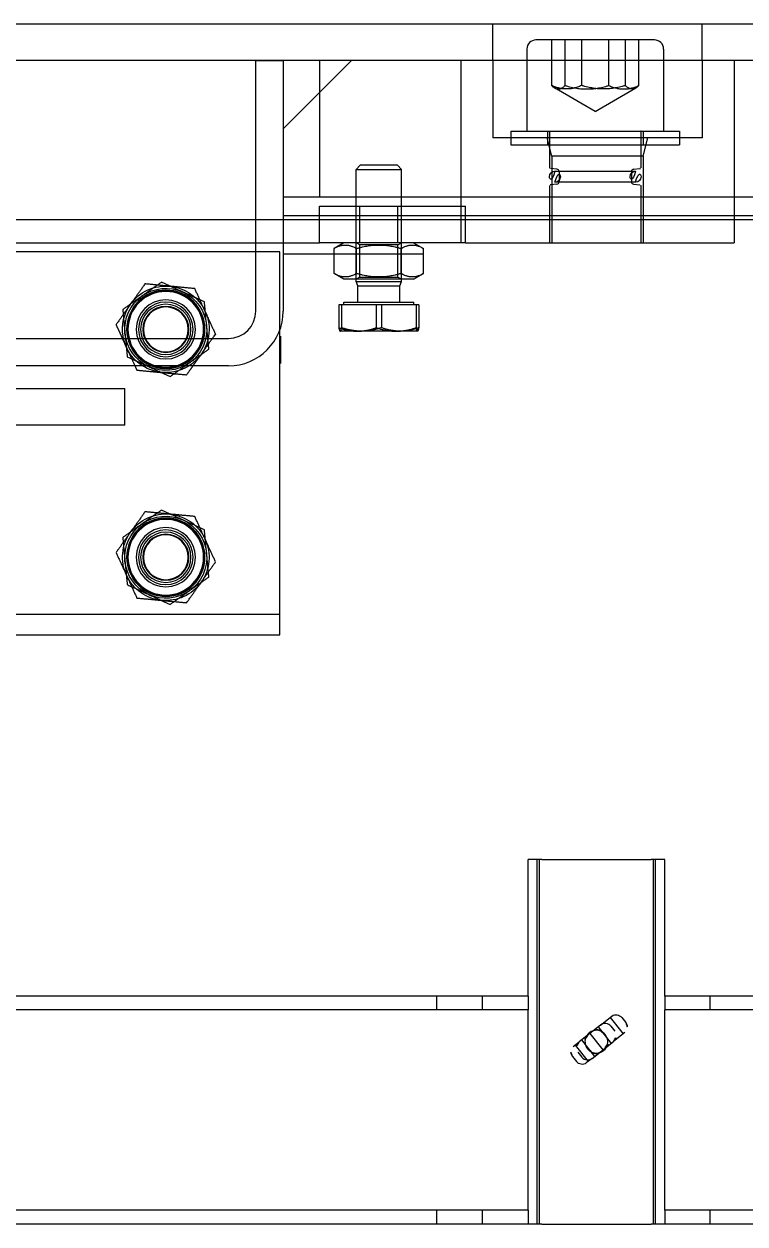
# Model space of a CAD drawing. Header units: millimetres. Extents: x 400408 to 401334, y 4543945 to 4544229.
# Drawn here: x 401236.4144 to 401236.5727, y 4543998.917 to 4543999.1802 of the extents above; entities that cross this region are included whole.
import ezdxf

# ---------------------------------------------------------------- set-up
doc = ezdxf.new("R2010")
doc.units = ezdxf.units.MM
doc.layers.add('görünüş prota', color=4, linetype='Continuous')
doc.layers.add('kiris prota', color=6, linetype='Continuous')

# ---------------------------------------------------------------- blocks, each defined once
blk = doc.blocks.new('Z317626Zaviranipudorys')
at = {"layer": 'görünüş prota', "color": 253, "ltscale": 12.25189876556396}
for p, q in [((388.5032519725683, 8884.488225658737), (388.5032519725683, 8902.988225658739)), ((388.5032519725683, 8902.988225658739), (462.2532519724191, 8902.988225658739)), ((388.2532519724118, 8878.488225658737), (388.2532519724118, 8884.488225658737)), ((388.5032519725683, 8878.488225658737), (388.5032519725683, 8884.488225658737)), ((388.5032519725719, 8818.988225658739), (388.5032519725683, 8878.488225658737)), ((452.5032519725683, 8872.988225658739), (422.5032519725683, 8872.988225658739)), ((422.5032519725683, 8864.988225658739), (422.5032519725683, 8872.988225658739)), ((422.5032519725683, 8864.988225658739), (452.5032519725683, 8864.988225658739)), ((583.5032519725719, 8823.488225658737), (388.5032519725719, 8823.488225658733)), ((452.5032519725719, 8818.98822565874), (388.5032519725719, 8818.988225658739))]:
    blk.add_line(p, q, dxfattribs=at)
for centre, radius in [((413.5032519725683, 8885.988225658739), 8.6), ((413.5032519725719, 8885.988225658739), 8.499999999999982), ((413.5032519725719, 8885.988225658739), 8.299999999999981), ((413.5032519725683, 8885.988225658739), 6.500000000000031), ((413.5032519725719, 8885.988225658739), 6.000215285389216), ((413.5032519725683, 8885.988225658739), 6), ((413.5032519725683, 8885.988225658739), 5.526392499999998), ((413.5032519725719, 8885.988225658739), 5.052999999999988), ((413.5032519725719, 8885.988225658739), 4.926462500000002), ((413.5032519725719, 8835.988225658739), 8.6), ((413.5032519725719, 8835.988225658739), 8.499999999999982), ((413.5032519725719, 8835.988225658739), 8.299999999999981), ((413.5032519725719, 8835.988225658739), 6.500000000000031), ((413.5032519725719, 8835.988225658739), 6.000215285389216), ((413.5032519725719, 8835.988225658739), 6), ((413.5032519725719, 8835.988225658739), 5.526392499999998), ((413.5032519725719, 8835.988225658739), 5.052999999999988), ((413.5032519725719, 8835.988225658739), 4.926462500000002)]:
    blk.add_circle(centre, radius, dxfattribs=at)
for centre, radius, start, end in [((413.5032519725719, 8885.988225658739), 8.999999999999984, 114.6738956196776, 174.6738956195881), ((413.5032519725683, 8885.988225658739), 9.500000000000028, 95.39659393154648, 155.396593931558), ((413.5032519725719, 8885.988225658739), 8.999999999999984, 54.67389561971514, 114.6738956196776), ((413.5032519725683, 8885.988225658739), 9.500000000000027, 35.39659393153052, 95.39659393154648), ((413.5032519725719, 8885.988225658739), 8.99999999999998, 354.6738956195881, 54.67389561971514), ((413.5032519725683, 8885.988225658739), 9.500000000000025, 350.9152797125678, 35.39659393153052), ((413.5032519725683, 8885.988225658739), 9.500000000000044, 155.396593931558, 189.0847202874322), ((413.5032519725719, 8885.988225658739), 8.999999999999977, 174.6738956195881, 234.6738956197151), ((413.5032519725683, 8885.988225658739), 9.500000000000057, 189.0847202874322, 215.3965939315305), ((413.5032519725719, 8885.988225658739), 8.999999999999988, 294.6738956196775, 354.6738956195881), ((413.5032519725683, 8885.988225658739), 9.500000000000018, 335.396593931558, 350.9152797125678), ((413.5032519725683, 8885.988225658739), 9.500000000000018, 307.8636463616887, 335.396593931558), ((413.5032519725683, 8885.988225658739), 9.500000000000075, 215.3965939315305, 232.1363536383113), ((413.5032519725683, 8885.988225658739), 9.500000000000037, 232.1363536383113, 275.3965939315464), ((413.5032519725719, 8885.988225658739), 8.99999999999998, 234.6738956197151, 294.6738956196775), ((413.5032519725683, 8885.988225658739), 9.500000000000023, 275.3965939315464, 307.8636463616887), ((413.5032519725719, 8835.988225658739), 8.999999999999984, 114.6738956196776, 174.6738956195881), ((413.5032519725719, 8835.988225658739), 9.500000000000028, 95.39659393154648, 155.396593931558), ((413.5032519725719, 8835.988225658739), 8.999999999999984, 54.67389561971514, 114.6738956196776), ((413.5032519725719, 8835.988225658739), 9.500000000000027, 35.39659393153052, 95.39659393154648), ((413.5032519725719, 8835.988225658739), 8.99999999999998, 354.6738956195881, 54.67389561971514), ((413.5032519725719, 8835.988225658739), 9.50000000000003, 335.396593931558, 35.39659393153052), ((413.5032519725719, 8835.988225658739), 9.50000000000003, 155.396593931558, 215.3965939315305), ((413.5032519725719, 8835.988225658739), 8.999999999999977, 174.6738956195881, 234.6738956197151), ((413.5032519725719, 8835.988225658739), 8.999999999999988, 294.6738956196775, 354.6738956195881), ((413.5032519725719, 8835.988225658739), 9.500000000000027, 275.3965939315464, 335.396593931558), ((413.5032519725719, 8835.988225658739), 9.500000000000032, 215.3965939315305, 275.3965939315464), ((413.5032519725719, 8835.988225658739), 8.99999999999998, 234.6738956197151, 294.6738956196775)]:
    blk.add_arc(centre, radius, start, end, dxfattribs=at)
for points, weights in [([(404.8657440454335, 8889.943406667073), (405.9255316025374, 8892.257819940767), (407.1492688652907, 8894.930274193932)], [1, 1.03795484930204, 1]), ([(405.0244382674064, 8891.997361882288), (409.746174005897, 8894.166511857715), (414.4679097443841, 8896.335661833138)], [1, 1.154700538379252, 1]), ([(407.1492688652907, 8894.930274193932), (410.0755507703579, 8895.206713763413), (412.6097852387866, 8895.446117453193)], [1, 1.037954849302047, 1]), ([(412.6097852387866, 8895.446117453193), (415.1440197072116, 8895.685521142976), (418.0703016122789, 8895.961960712457)], [1, 1.037954849302047, 1]), ([(414.4679097443841, 8896.335661833138), (418.7073165969632, 8893.331093721365), (422.946723449546, 8890.326525609587)], [1, 1.154700538379254, 1]), ([(418.0703016122789, 8895.961960712457), (419.7728462545965, 8893.565946028772), (421.2472931659213, 8891.49093644486)], [1, 1.03795484930204, 1]), ([(404.0597804955942, 8881.649925707889), (404.5421093815021, 8886.823643795087), (405.0244382674064, 8891.997361882288)], [1, 1.154700538379254, 1]), ([(421.2472931659213, 8891.49093644486), (422.7217400772424, 8889.415926860947), (424.4242847195565, 8887.019912177262)], [1, 1.037954849302045, 1]), ([(402.58221922558, 8884.956539140216), (403.8059564883333, 8887.62899339338), (404.8657440454335, 8889.943406667073)], [1, 1.037954849302043, 1]), ([(422.946723449546, 8890.326525609587), (422.4643945636381, 8885.152807522389), (421.9820656777301, 8879.97908943519)], [1, 1.15470053837925, 1]), ([(424.4242847195565, 8887.019912177262), (423.8142445434351, 8885.687678116157), (423.2650060802116, 8884.488225658737)], [1, 1.018567301629456, 1.018968561441396]), ([(402.9149903952421, 8884.488225658739), (402.7507220808548, 8884.71940273542), (402.58221922558, 8884.956539140216)], [1.006569244602398, 1.003632220125533, 1]), ([(405.7592107792188, 8880.485514872618), (404.421183854538, 8882.368538717645), (402.9149903952421, 8884.488225658739)], [1, 1.034322629176505, 1.006569244602398]), ([(423.2650060802116, 8884.488225658737), (422.6919654240883, 8883.236792867317), (422.140759899703, 8882.033044650405)], [1.018968561441396, 1.019387547672585, 1]), ([(412.5385942007561, 8875.64078948434), (408.2991873481733, 8878.645357596113), (404.0597804955942, 8881.649925707889)], [1, 1.154700538379253, 1]), ([(422.140759899703, 8882.033044650405), (421.3607271398287, 8880.329572892058), (420.5175601443916, 8878.488225658737)], [1, 1.027658698369015, 1.01500615274493]), ([(407.1784316518606, 8878.488225658737), (406.4573974386767, 8879.502947105266), (405.7592107792188, 8880.485514872618)], [1.018880394885808, 1.017620451895916, 1]), ([(408.9362023328576, 8876.014490605023), (408.0083080938348, 8877.320329034359), (407.1784316518606, 8878.488225658737)], [1, 1.020334397406109, 1.018880394885808]), ([(421.9820656777301, 8879.97908943519), (417.2603299392431, 8877.809939459763), (412.5385942007561, 8875.64078948434)], [1, 1.15470053837925, 1]), ([(420.5175601443916, 8878.488225658737), (420.1982909879953, 8877.790990851168), (419.8572350798495, 8877.046177123546)], [1.01500615274493, 1.010296150933036, 1]), ([(414.3967187063536, 8876.530333864284), (411.8624842379286, 8876.290930174502), (408.9362023328576, 8876.014490605023)], [1, 1.037954849302038, 1]), ([(419.8572350798495, 8877.046177123546), (416.9309531747786, 8876.769737554065), (414.3967187063536, 8876.530333864284)], [1, 1.037954849302029, 1]), ([(404.8657440454335, 8839.943406667073), (405.9255316025374, 8842.257819940767), (407.1492688652907, 8844.930274193932)], [1, 1.03795484930204, 1]), ([(405.02443826741, 8841.997361882288), (409.746174005897, 8844.166511857713), (414.4679097443877, 8846.335661833138)], [1, 1.154700538379252, 1]), ([(407.1492688652907, 8844.930274193932), (410.0755507703616, 8845.206713763411), (412.6097852387866, 8845.446117453193)], [1, 1.037954849302047, 1]), ([(412.6097852387866, 8845.446117453193), (415.1440197072116, 8845.685521142976), (418.0703016122789, 8845.961960712455)], [1, 1.037954849302047, 1]), ([(414.4679097443877, 8846.335661833138), (418.7073165969632, 8843.331093721365), (422.946723449546, 8840.32652560959)], [1, 1.154700538379254, 1]), ([(418.0703016122789, 8845.961960712455), (419.7728462546002, 8843.56594602877), (421.2472931659213, 8841.490936444858)], [1, 1.03795484930204, 1]), ([(404.0597804955942, 8831.649925707889), (404.5421093815021, 8836.823643795087), (405.02443826741, 8841.997361882288)], [1, 1.154700538379254, 1]), ([(421.2472931659213, 8841.490936444858), (422.7217400772424, 8839.415926860947), (424.4242847195601, 8837.019912177262)], [1, 1.037954849302045, 1]), ([(402.58221922558, 8834.956539140216), (403.8059564883333, 8837.62899339338), (404.8657440454335, 8839.943406667073)], [1, 1.037954849302043, 1]), ([(422.946723449546, 8840.32652560959), (422.4643945636381, 8835.152807522389), (421.9820656777301, 8829.97908943519)], [1, 1.15470053837925, 1]), ([(424.4242847195601, 8837.019912177262), (423.2005474568068, 8834.347457924097), (422.140759899703, 8832.033044650403)], [1, 1.037954849302041, 1]), ([(405.7592107792188, 8830.485514872618), (404.2847638678941, 8832.56052445653), (402.58221922558, 8834.956539140216)], [1, 1.037954849302038, 1]), ([(412.5385942007561, 8825.64078948434), (408.2991873481733, 8828.645357596113), (404.0597804955942, 8831.649925707889)], [1, 1.154700538379253, 1]), ([(422.140759899703, 8832.033044650403), (421.0809723425991, 8829.71863137671), (419.8572350798495, 8827.046177123544)], [1, 1.037954849302051, 1]), ([(408.9362023328576, 8826.014490605021), (407.2336576905436, 8828.410505288706), (405.7592107792188, 8830.485514872618)], [1, 1.037954849302024, 1]), ([(421.9820656777301, 8829.97908943519), (417.2603299392431, 8827.809939459763), (412.5385942007561, 8825.64078948434)], [1, 1.15470053837925, 1]), ([(414.3967187063536, 8826.530333864284), (411.8624842379286, 8826.290930174502), (408.9362023328576, 8826.014490605021)], [1, 1.037954849302038, 1]), ([(419.8572350798495, 8827.046177123544), (416.9309531747786, 8826.769737554065), (414.3967187063536, 8826.530333864284)], [1, 1.037954849302029, 1])]:
    blk.add_rational_spline(points, weights, degree=2, dxfattribs=at)
blk = doc.blocks.new('A$C750F51A7')
at = {"layer": 'görünüş prota', "color": 253, "lineweight": -2}
for p, q in [((-72.95943993767725, -61.1652711411183), (130.3905600623227, -61.16527114111989)), ((108.590560062323, -61.96527114111962), (108.590560062323, -61.16527114111955)), ((113.190560062323, -61.96527114111962), (113.190560062323, -61.16527114111955)), ((112.140560062321, -61.51527114112173), (109.540560062321, -61.51527114112173)), ((109.8818405089773, -61.51527114112173), (109.8818405089773, -62.51527114112173)), ((110.1791491567666, -62.51527114112173), (110.1791491567667, -61.51527114112173)), ((110.5432514145316, -62.51527114112173), (110.5432514145316, -61.51527114112173)), ((111.1378687101103, -62.51527114112173), (111.1378687101103, -61.51527114112173)), ((111.5019709678753, -62.51527114112173), (111.5019709678753, -61.51527114112173)), ((111.7992796156647, -62.51527114112173), (111.7992796156647, -61.51527114112173)), ((109.340560062321, -61.71527114112178), (109.340560062321, -63.51527114112173)), ((112.340560062321, -61.71527114112178), (112.340560062321, -63.51527114112173)), ((130.3905600623227, -61.96527114111996), (-72.95943993767725, -61.96527114111814)), ((103.3905600623225, -67.46527114111956), (103.3905600623227, -61.96527114111962)), ((103.3905600623227, -61.96527114111962), (103.9905600623227, -61.96527114111962)), ((103.9905600623227, -61.96527114111962), (103.9905600623226, -67.46527114111956)), ((105.4905600623227, -61.96527114111962), (103.9905600623227, -63.46527114111956)), ((104.790560062323, -61.96527114111962), (104.790560062323, -62.66527114111904)), ((107.890560062323, -61.96527114111962), (107.8905600623229, -65.96527114111956)), ((108.590560062323, -61.96527114111962), (108.590560062323, -63.66527114111955)), ((113.190560062323, -61.96527114111962), (113.190560062323, -63.66527114111955)), ((113.890560062323, -61.96527114111962), (113.890560062323, -65.36527114111959)), ((110.840560062321, -63.08193780778856), (109.9486565788305, -62.56699709150416)), ((110.840560062321, -63.08193780778856), (111.7324635458114, -62.56699709150416)), ((104.790560062323, -62.66527114111904), (104.7905600623229, -64.96527114111956)), ((113.1905600623229, -63.66527114111955), (108.590560062323, -63.66527114111955)), ((108.990560062321, -63.51527114112173), (112.690560062321, -63.51527114112173)), ((108.990560062321, -63.51527114112173), (108.990560062321, -63.81527114112174)), ((109.890560062323, -64.06527114111958), (109.7833803853505, -63.66527114111955)), ((109.790560062321, -63.51527114112173), (109.790560062321, -63.81527114112174)), ((109.840560062321, -63.52527114112178), (109.8405600623209, -64.31900934161854)), ((111.840560062321, -63.52527114112178), (111.840560062321, -64.31900934161854)), ((111.890560062321, -63.51527114112173), (111.890560062321, -63.81527114112174)), ((111.890560062323, -64.06527114111958), (111.9977397392954, -63.66527114111955)), ((112.690560062321, -63.51527114112173), (112.690560062321, -63.81527114112174)), ((108.990560062321, -63.81527114112174), (112.690560062321, -63.81527114112174)), ((111.8905600623229, -64.06527114111958), (109.890560062323, -64.06527114111958)), ((109.890560062323, -64.06527114111958), (109.8905600623229, -65.96527114111956)), ((111.890560062323, -64.06527114111958), (111.8905600623229, -65.96527114111956)), ((105.682577562323, -64.26527114111957), (105.590560062323, -64.3572986411196)), ((105.590560062323, -64.3572986411196), (106.590560062323, -64.3572986411196)), ((105.590560062323, -66.76527114111957), (105.590560062323, -64.3572986411196)), ((106.4985425623229, -64.26527114111957), (105.682577562323, -64.26527114111957)), ((106.4985425623229, -64.26527114111957), (106.590560062323, -64.3572986411196)), ((106.590560062323, -66.76527114111957), (106.590560062323, -64.3572986411196)), ((109.9999178494584, -64.35127796491793), (109.858816947466, -64.33893323558038)), ((109.955560062321, -64.39527114112184), (111.725560062321, -64.39527114112184)), ((110.0455600623209, -64.40108769982248), (110.0455600623209, -64.6294545824208)), ((111.635560062321, -64.40108769982248), (111.635560062321, -64.6294545824208)), ((111.6812022751836, -64.35127796491793), (111.8223031771759, -64.33893323558038)), ((109.840560062321, -64.71153294062492), (109.840560062321, -65.96527114111956)), ((109.9999178494584, -64.67926431732553), (109.858816947466, -64.69160904666313)), ((111.725560062321, -64.63527114112185), (109.955560062321, -64.63527114112185)), ((111.6812022751836, -64.67926431732553), (111.8223031771759, -64.69160904666313)), ((111.840560062321, -64.71153294062492), (111.840560062321, -65.96527114111956)), ((118.3905600623227, -64.96527114111996), (103.9905600623227, -64.96527114111956)), ((104.790560062323, -65.36527114111959), (104.790560062323, -65.16527114111955)), ((104.790560062323, -65.16527114111955), (107.9905600623229, -65.16527114111955)), ((105.671760062323, -65.96527114111956), (105.671760062323, -65.16527114111955)), ((106.509360062323, -65.96527114111956), (106.509360062323, -65.16527114111955)), ((107.8905600623229, -65.16527114111955), (107.8905600623229, -65.96527114111956)), ((107.9905600623229, -65.36527114111959), (107.9905600623229, -65.16527114111955)), ((103.3905600623223, -65.46527114111518), (84.59056006232237, -65.46527114111501)), ((103.9905600623223, -65.46527114111518), (103.3905600623223, -65.46527114111518)), ((103.9905600623227, -65.36527114111959), (118.3905600623227, -65.36527114111976)), ((104.790560062323, -65.46527114111518), (103.9905600623223, -65.46527114111518)), ((104.790560062323, -65.96527114111956), (104.790560062323, -65.36527114111959)), ((113.890560062323, -65.46527114111518), (104.790560062323, -65.46527114111518)), ((107.9905600623229, -65.96527114111956), (107.9905600623229, -65.36527114111959)), ((113.890560062323, -65.36527114111959), (113.8905600623229, -65.96527114111956)), ((118.3905600623223, -65.46527114111541), (113.890560062323, -65.46527114111518)), ((-20.359439937677, -65.9652711411141), (104.790560062323, -65.96527114111518)), ((107.9905600623229, -65.96527114111956), (104.790560062323, -65.96527114111956)), ((105.3255600623229, -65.96527114111956), (105.1090646047006, -66.0902648518562)), ((105.671760062323, -66.01214614111956), (105.5905701807181, -65.96527114111956)), ((106.509360062323, -66.01214614111956), (105.671760062323, -66.01214614111956)), ((105.671760062323, -66.71839614111957), (105.671760062323, -66.01214614111956)), ((106.509360062323, -66.01214614111956), (106.5905499439278, -65.96527114111956)), ((106.509360062323, -66.71839614111957), (106.509360062323, -66.01214614111956)), ((106.8555600623229, -65.96527114111956), (107.0720555199453, -66.0902648518562)), ((107.9905600623229, -65.96527114111956), (113.890560062323, -65.96527114111956)), ((105.1090646047006, -66.21527114112178), (103.9905600623222, -66.21527114112178)), ((105.1090646047006, -66.64027743038292), (105.1090646047006, -66.0902648518562)), ((107.0720555199453, -66.21527114112178), (105.1090646047006, -66.21527114112178)), ((105.5998123335117, -66.64027743038292), (105.5998123335117, -66.0902648518562)), ((106.5813077911342, -66.64027743038292), (106.5813077911342, -66.0902648518562)), ((107.0720555199453, -66.64027743038292), (107.0720555199453, -66.0902648518562)), ((105.3255600623229, -66.76527114111957), (105.1090646047006, -66.64027743038292)), ((106.8555600623229, -66.76527114111957), (105.3255600623229, -66.76527114111957)), ((105.590560062323, -66.81527114111958), (105.590560062323, -66.76527114111957)), ((105.5905600623229, -66.81527114111958), (106.590560062323, -66.81527114111958)), ((105.631155012323, -66.90729864111961), (105.590560062323, -66.81527114111958)), ((105.671760062323, -66.71839614111957), (105.5905701807181, -66.76527114111957)), ((105.671760062323, -66.71839614111957), (106.509360062323, -66.71839614111957)), ((106.509360062323, -66.71839614111957), (106.5905499439277, -66.76527114111957)), ((106.549965112323, -66.90729864111961), (106.590560062323, -66.81527114111958)), ((106.590560062323, -66.81527114111958), (106.590560062323, -66.76527114111957)), ((106.8555600623229, -66.76527114111957), (107.0720555199453, -66.64027743038292)), ((105.6311550123229, -66.90729864111961), (106.549965112323, -66.90729864111961)), ((105.6311550123229, -67.26527114111957), (105.631155012323, -66.90729864111961)), ((106.549965112323, -67.26527114111957), (106.549965112323, -66.90729864111961)), ((105.2132111121134, -67.32528114111955), (105.2132111121134, -67.82936220326405)), ((105.270842132118, -67.32528114111955), (105.2132111121134, -67.32528114111955)), ((105.270842132118, -67.32528114111955), (105.270842132118, -67.82936220326405)), ((106.1481910823277, -67.32528114111955), (105.2708421321181, -67.32528114111955)), ((105.320560062323, -67.26527114111957), (106.860560062323, -67.26527114111957)), ((105.320560062323, -67.32528114111955), (105.320560062323, -67.26527114111957)), ((106.0329290423182, -67.32528114111955), (106.0329290423182, -67.82936220326405)), ((106.1481910823277, -67.32528114111955), (106.1481910823277, -67.82936220326405)), ((106.9679090125325, -67.32528114111955), (106.1481910823277, -67.32528114111955)), ((106.860560062323, -67.32528114111955), (106.860560062323, -67.26527114111957)), ((106.9102779925278, -67.32528114111955), (106.9102779925278, -67.82936220326405)), ((106.9679090125325, -67.32528114111955), (106.9679090125325, -67.82936220326405)), ((105.2405600623229, -67.90528114111964), (105.2390909678067, -67.90443295900513)), ((105.2420266221157, -67.90528114111964), (105.2405600623229, -67.90528114111964)), ((105.7095166072229, -67.90528114111964), (105.2420266221157, -67.90528114111964)), ((106.5580500474301, -67.90528114111964), (105.7095166072229, -67.90528114111964)), ((106.940560062323, -67.90528114111964), (106.5580500474301, -67.90528114111964)), ((106.940560062323, -67.90528114111964), (106.9420291568392, -67.90443295900513)), ((85.19056006232262, -68.06527114111941), (102.7905600623226, -68.06527114111958)), ((102.7905600623226, -68.66527114111955), (85.19056006232256, -68.66527114111938)), ((109.3655600623245, -82.49450128239113), (109.3655600623245, -79.49450128239113)), ((109.6655600623245, -79.49450128239113), (109.3655600623245, -79.49450128239113)), ((109.5655600623245, -87.49450128239113), (109.5655600623245, -79.49450128239113)), ((109.615560062325, -87.4945012823951), (109.615560062325, -79.49450128239113)), ((109.6655600623245, -79.49450128239113), (112.0655600623245, -79.49450128239113)), ((112.3655600623245, -79.49450128239113), (112.0655600623245, -79.49450128239113)), ((112.115560062325, -79.49450128239113), (112.115560062325, -87.4945012823951)), ((112.1655600623245, -87.49450128239113), (112.1655600623247, -79.49450128239113)), ((112.3655600623245, -82.49450128239113), (112.3655600623245, -79.49450128239113)), ((109.3655600623245, -82.49450128239113), (-24.93443993767562, -82.49450128239295)), ((107.3655600623245, -82.79450128239114), (107.3655600623245, -82.49450128239113)), ((108.3655600623245, -82.79450128239114), (108.3655600623245, -82.49450128239113)), ((109.3655600623245, -82.49450128239113), (109.3655600623245, -82.79450128239114)), ((112.3655600623245, -82.49450128239113), (112.3655600623245, -82.79450128239114)), ((148.6655600623242, -82.49450128238965), (112.3655600623245, -82.49450128239113)), ((113.3655600623245, -82.79450128239114), (113.3655600623245, -82.49450128239113)), ((109.3655600623245, -82.79450128239114), (-24.93443993767562, -82.79450128239296)), ((109.3655600623245, -87.19450128239112), (109.3655600623245, -82.79450128239114)), ((110.9577725236081, -83.12871738173232), (111.2066257369631, -82.932310303142)), ((148.6655600623242, -82.79450128238966), (112.3655600623245, -82.79450128239114)), ((112.3655600623245, -87.19450128239112), (112.3655600623245, -82.79450128239114)), ((110.9577725236081, -83.12871738173232), (110.4883612742177, -83.49919960660372)), ((110.90360968714, -83.17146533075572), (111.1885960139642, -83.53255090720995)), ((111.1672064745759, -82.96342190528372), (111.4521928014002, -83.3245074817383)), ((111.1838976897557, -83.15535211910282), (111.2693935878028, -83.263677792039)), ((111.4243861811833, -82.96554688653555), (111.5098820792306, -83.07387255947174)), ((110.5425241106858, -83.45645165757992), (110.82751043751, -83.81753723403415)), ((110.7230668989129, -83.31395849416799), (111.0080532257371, -83.67504407062222)), ((111.4916120637871, -83.29339587959618), (111.2427588504323, -83.48980295818654)), ((110.3598027121928, -83.60066428634269), (110.4883612742175, -83.49919960660372)), ((110.3992219745799, -83.56955268420057), (110.6842083014039, -83.9306382606548)), ((110.4617265368472, -83.72532477275126), (110.5472224348944, -83.83365044568745)), ((110.7733476010419, -83.8602851830579), (111.2427588504323, -83.48980295818654)), ((110.3415326967493, -83.82018760646679), (110.4270285947966, -83.92851327940332)), ((110.7733476010418, -83.8602851830579), (110.644789039017, -83.96174986279652)), ((109.3655600623245, -87.19450128239112), (-24.93443993767562, -87.19450128239293)), ((107.3655600623245, -87.49450128239113), (107.3655600623245, -87.19450128239112)), ((108.3655600623245, -87.49450128239113), (108.3655600623245, -87.19450128239112)), ((109.3655600623245, -87.19450128239112), (109.3655600623245, -87.49450128239113)), ((148.6655600623242, -87.19450128238964), (112.3655600623245, -87.19450128239112)), ((112.3655600623245, -87.19450128239112), (112.3655600623245, -87.49450128239113)), ((113.3655600623245, -87.49450128239113), (113.3655600623245, -87.19450128239112)), ((109.3655600623245, -87.49450128239113), (86.76556006232443, -87.49450128239641)), ((109.6655600623245, -87.49450128239113), (109.3655600623245, -87.49450128239113)), ((109.6655600623245, -87.49450128239113), (112.0655600623245, -87.49450128239113)), ((112.3655600623245, -87.49450128239113), (112.0655600623245, -87.49450128239113)), ((148.6655600623242, -87.49450128238965), (112.3655600623245, -87.49450128239113))]:
    blk.add_line(p, q, dxfattribs=at)
for centre, radius, start, end in [((109.540560062321, -61.71527114112178), 0.2000000000000002, 90, 180), ((112.140560062321, -61.71527114112178), 0.2000000000000002, 0, 90), ((109.830560062321, -63.52527114112178), 0.01000000000000001, 0, 90), ((111.850560062321, -63.52527114112178), 0.01000000000000001, 90, 180), ((109.955560062321, -64.51527114112173), 0.1199999999999996, 90, 270), ((109.860560062321, -64.31900934161854), 0.02000000000000002, 180, 264.9999999999898), ((109.955560062321, -64.51527114112173), 0.1199999999999996, 270, 90), ((109.995560062321, -64.40108769982248), 0.05000000000000004, 0, 84.99999999998984), ((111.725560062321, -64.51527114112173), 0.1199999999999996, 90, 270), ((111.685560062321, -64.40108769982248), 0.05000000000000004, 95.00000000001017, 180), ((111.725560062321, -64.51527114112173), 0.1199999999999996, 270, 90), ((111.820560062321, -64.31900934161854), 0.02000000000000002, 275.0000000000102, 0), ((109.860560062321, -64.71153294062492), 0.02000000000000002, 95.00000000001017, 180), ((109.995560062321, -64.6294545824208), 0.05000000000000004, 275.0000000000102, 0), ((111.685560062321, -64.6294545824208), 0.05000000000000004, 180, 264.9999999999898), ((111.820560062321, -64.71153294062492), 0.02000000000000002, 0, 84.99999999998984), ((102.7905600623226, -67.46527114111956), 1.2, 270, 0), ((102.7905600623226, -67.46527114111956), 0.6000000000000006, 270, 0), ((111.0575177379966, -83.25509733349134), 0.1609999999999994, 38.28222164827294, 128.2822216483443), ((110.7686492768332, -83.48308639495042), 0.1609999999999994, 128.2822216483443, 218.2822216482729), ((110.8655600623245, -83.49450128239113), 0.25, 151.356139715783, 285.2083035845386), ((110.8655600623245, -83.49450128239113), 0.2500000000000044, 105.2083035807623, 151.356139715783), ((110.8769749497695, -83.39759049690326), 0.1609999999999994, 38.28222164827294, 128.2822216483443), ((110.8655600623245, -83.49450128239113), 0.2500000000000002, 331.3561397120088, 105.208303580668), ((110.9624708478167, -83.50591616983945), 0.1609999999999994, 308.2822216483443, 38.28222164827294), ((111.1430136360438, -83.36342300642752), 0.1609999999999994, 308.2822216483443, 38.28222164827294), ((110.5881064886061, -83.62557955836269), 0.1609999999999994, 128.2822216483443, 218.2822216482729), ((110.8541451748805, -83.59141206788661), 0.1609999999999995, 218.2822216482729, 308.2822216483443), ((110.8655600623245, -83.49450128239113), 0.2500000000000013, 285.2083035845386, 331.3561397120088), ((110.6736023866534, -83.73390523129888), 0.1609999999999994, 218.2822216482729, 308.2822216483443)]:
    blk.add_arc(centre, radius, start, end, dxfattribs=at)
at = {"layer": 'görünüş prota', "color": 253, "lineweight": -2, "extrusion": (0, 0, -0.9999999999999998)}
blk.add_ellipse((111.3063709513514, -83.05869025490097), major_axis=(-0.09974521438846282, 0.1263799517589687), ratio=0.9338129045735883, start_param=0, end_param=1.570796326794884, dxfattribs=at)
at = {"layer": 'görünüş prota', "color": 253, "lineweight": -2, "extrusion": (0, 0, -1)}
for centre, major_axis, ratio, end_param in [((111.3918668493988, -83.16701592783716), (0.09974521438846277, -0.1263799517589689), 0.9338129045735873, 6.283185307179538), ((110.4595479265813, -83.72704423810137), (-0.09974521438846277, 0.1263799517589689), 0.9338129045735863, 6.28318530717954)]:
    blk.add_ellipse(centre, major_axis=major_axis, ratio=ratio, start_param=4.712388980384675, end_param=end_param, dxfattribs=at)
at = {"layer": 'görünüş prota', "color": 253, "lineweight": -2, "extrusion": (0, 0, -0.9999999999999999)}
blk.add_ellipse((110.5450438246285, -83.8353699110379), major_axis=(0.09974521438846266, -0.1263799517589697), ratio=0.9338129045735882, start_param=0, end_param=1.57079632679488, dxfattribs=at)
at = {"layer": 'görünüş prota', "color": 253, "lineweight": -2}
for points, weights in [([(109.8818405089773, -62.51527114112173), (110.030494832872, -62.65693780778856), (110.1791491567667, -62.51527114112173)], [1, 1.154700538379253, 1]), ([(110.5432514145316, -62.51527114112173), (110.2125459617546, -62.65693780778855), (109.8818405089773, -62.51527114112173)], [1, 1.154700538379247, 1]), ([(110.1791491567667, -62.51527114112173), (110.6585089334385, -62.65693780778855), (111.1378687101103, -62.51527114112173)], [1, 1.15470053837925, 1]), ([(111.5019709678753, -62.51527114112173), (111.0226111912034, -62.65693780778855), (110.5432514145316, -62.51527114112173)], [1, 1.154700538379248, 1]), ([(111.1378687101103, -62.51527114112173), (111.4685741628876, -62.65693780778856), (111.7992796156647, -62.51527114112173)], [1, 1.154700538379253, 1]), ([(111.7992796156647, -62.51527114112173), (111.6506252917698, -62.65693780778855), (111.5019709678753, -62.51527114112173)], [1, 1.154700538379247, 1]), ([(105.1090646047006, -66.0902648518562), (105.354438469106, -65.94859818518961), (105.5998123335117, -66.0902648518562)], [1, 1.154700538379249, 1]), ([(105.5998123335117, -66.0902648518562), (106.0905600623229, -65.94859818518961), (106.5813077911342, -66.0902648518562)], [1, 1.154700538379248, 1]), ([(106.5813077911342, -66.0902648518562), (106.8266816555397, -65.94859818518961), (107.0720555199453, -66.0902648518562)], [1, 1.15470053837925, 1]), ([(105.5998123335117, -66.64027743038292), (105.3544384691062, -66.78194409704952), (105.1090646047006, -66.64027743038292)], [1, 1.154700538379249, 1]), ([(106.5813077911341, -66.64027743038292), (106.090560062323, -66.78194409704975), (105.5998123335117, -66.64027743038292)], [1, 1.154700538379251, 1]), ([(107.0720555199453, -66.64027743038292), (106.8266816555397, -66.78194409704992), (106.5813077911341, -66.64027743038292)], [1, 1.154700538379247, 1]), ([(105.2132111121134, -67.82936220326405), (105.4328538695331, -67.90528114111964), (105.6230700772158, -67.90528114111964)], [1, 1.037954849302049, 1]), ([(105.2420266221157, -67.90528114111964), (105.2286532973827, -67.90528114111964), (105.2132111121134, -67.82936220326405)], [1, 1.037954849302014, 1]), ([(105.270842132118, -67.82936220326405), (105.2553999468488, -67.90528114111964), (105.2420266221157, -67.90528114111964)], [1, 1.037954849302022, 1]), ([(105.7095166072228, -67.90528114111964), (105.5059270748071, -67.90528114111964), (105.270842132118, -67.82936220326405)], [1, 1.037954849302055, 1]), ([(105.6230700772158, -67.90528114111964), (105.8132862848985, -67.90528114111964), (106.0329290423182, -67.82936220326405)], [1, 1.037954849302035, 1]), ([(106.1481910823277, -67.82936220326405), (105.9131061396387, -67.90528114111964), (105.7095166072228, -67.90528114111964)], [1, 1.037954849302044, 1]), ([(106.0329290423182, -67.82936220326405), (106.2680139850072, -67.90528114111964), (106.471603517423, -67.90528114111964)], [1, 1.037954849302055, 1]), ([(106.5580500474301, -67.90528114111964), (106.3678338397473, -67.90528114111964), (106.1481910823277, -67.82936220326405)], [1, 1.037954849302044, 1]), ([(106.471603517423, -67.90528114111964), (106.6751930498389, -67.90528114111964), (106.9102779925278, -67.82936220326405)], [1, 1.037954849302056, 1]), ([(106.9679090125325, -67.82936220326405), (106.7482662551128, -67.90528114111964), (106.5580500474301, -67.90528114111964)], [1, 1.037954849302043, 1]), ([(106.9102779925278, -67.82936220326405), (106.925720177797, -67.90528114111964), (106.9390935025302, -67.90528114111964)], [1, 1.037954849302055, 1]), ([(106.9390935025302, -67.90528114111964), (106.940560062323, -67.90528114111964), (106.9420291568392, -67.90443295900513)], [1, 1.004026189708727, 1.007198195887878]), ([(106.9420291568392, -67.90443295900513), (106.9540511554467, -67.89749205487294), (106.9679090125325, -67.82936220326405)], [1.007198195887878, 1.033928659593322, 1])]:
    blk.add_rational_spline(points, weights, degree=2, dxfattribs=at)
at = {"layer": 'görünüş prota', "color": 253, "lineweight": -2, "xscale": -0.1, "yscale": 0.1, "zscale": 0.1}
blk.add_blockref('Z317626Zaviranipudorys', (142.7658852595813, -956.4640937069977), dxfattribs=at)
blk = doc.blocks.new('L-L Kesiti')
at = {"layer": 'kiris prota', "color": 1, "xscale": 0.01, "yscale": 0.01, "zscale": 0.01}
blk.add_blockref('A$C750F51A7', (401409.6949864215, 4543993.53279281), dxfattribs=at)

msp = doc.modelspace()

# ---------------------------------------------------------------- block references
msp.add_blockref('L-L Kesiti', (-174.2636110856547, 6.259103724732995))

doc.saveas('drawing.dxf')
